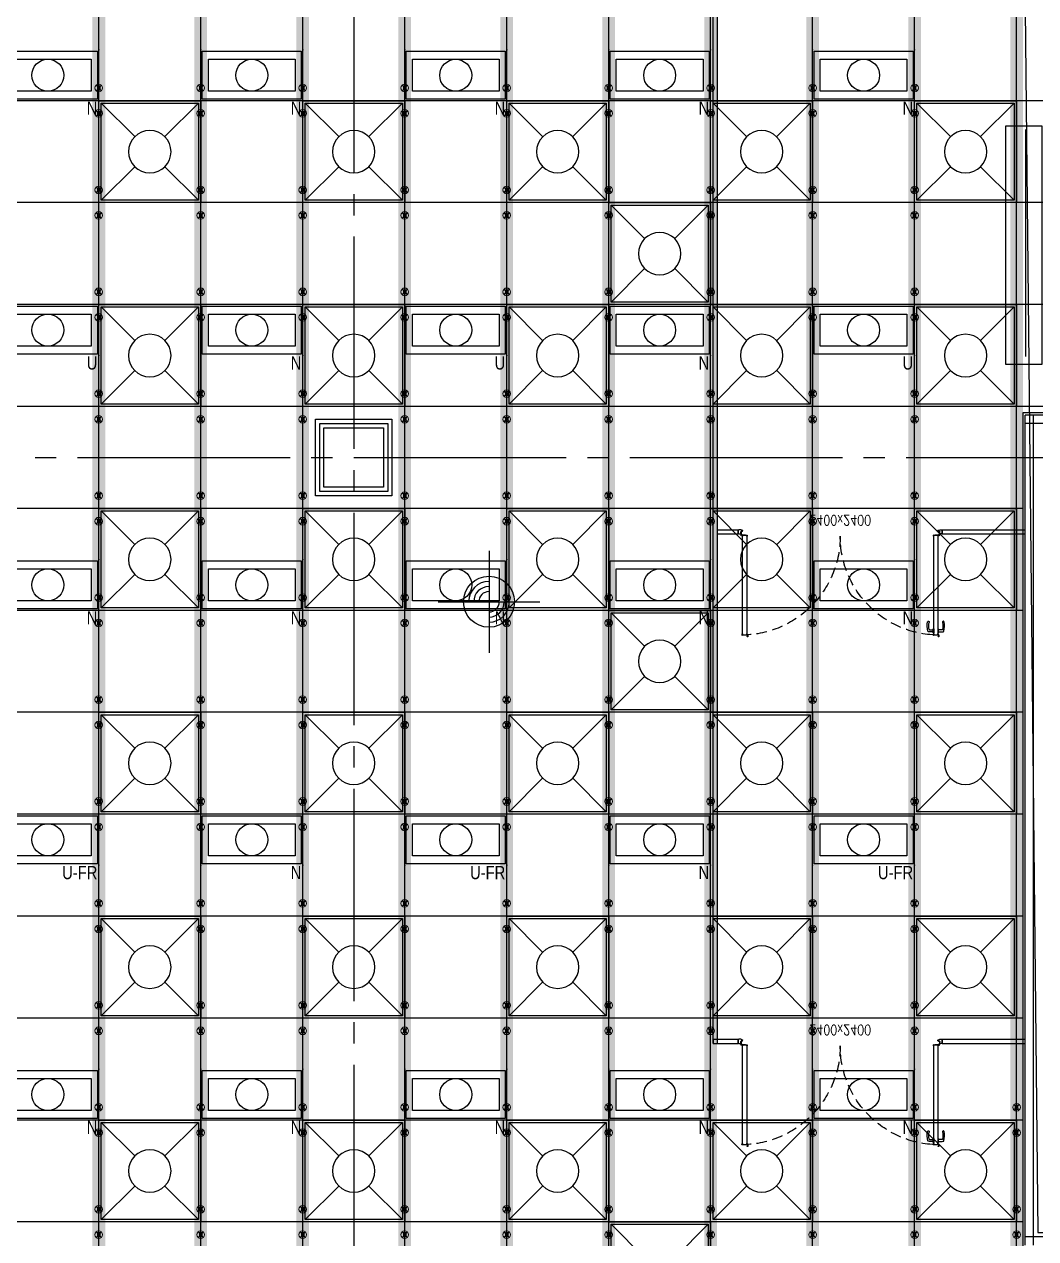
# Model space of a CAD drawing. Header units: millimetres. Extents: x -17313 to 27370, y -1010 to 13584.
# Drawn here: x 22292 to 23482, y 3580 to 5010 of the extents above; entities that cross this region are included whole.
import ezdxf
from ezdxf.enums import TextEntityAlignment as Align

# ---------------------------------------------------------------- set-up
doc = ezdxf.new("R2010")
doc.units = ezdxf.units.MM
doc.header["$LTSCALE"] = 100
doc.linetypes.add('188K-SM-03-F10-ARCH-PA-Y2257103$0$DASHED', pattern=[19.05, 12.7, -6.35])
doc.linetypes.add('X-S-FAB-L10$0$COL-CEN-LIN', pattern=[3.25, 2.5, -0.25, 0.25, -0.25])
for name, color, linetype in [('0-XREF', 7, 'Continuous'), ('188K-SM-03-F10-ARCH-CEIL-Y2257103$0$K-CEIL-4.2', 8, 'Continuous'), ('188K-SM-03-F10-ARCH-CEIL-Y2257103$0$K-CEIL-4.2-AREA', 8, 'Continuous'), ('188K-SM-03-F10-ARCH-CEIL-Y2257103$0$K-鋼構', 121, 'Continuous'), ('188K-SM-03-F10-ARCH-PA-Y2257103$0$K-Door', 53, 'Continuous'), ('188K-SM-03-F10-ARCH-PA-Y2257103$0$K-P1S-4.2-單抗', 53, 'Continuous'), ('188K-SM-03-F10-ARCH-PA-Y2257103$0$K-P2D-4.2-雙抗', 53, 'Continuous'), ('188K-SM-03-F10-ARCH-PA-Y2257103$0$K-岩棉 2hr 7.5-單抗', 53, 'Continuous'), ('188K-SM-06-F10-ELEC-LIGHT-Y2257103$0$E-LIGHT(W)-N', 8, 'Continuous'), ('188K-SM-06-F10-ELEC-LIGHT-Y2257103$0$E-LIGHT(W)-U FR', 8, 'Continuous'), ('188K-SM-06-F10-ELEC-LIGHT-Y2257103$0$E-LIGHT(W)-U XLPE', 8, 'Continuous'), ('188K-SM-06-F10-HVAC-FFU-Y2257103$0$AC-FFU-ULPA', 4, 'Continuous'), ('X-S-FAB-L10$0$0-DIM-INT', 8, 'Continuous'), ('X-S-FAB-L10$0$0-DIM-TXT', 8, 'Continuous'), ('X-S-FAB-L10$0$BLOCK', 8, 'Continuous'), ('X-S-FAB-L10$0$CCL', 8, 'X-S-FAB-L10$0$COL-CEN-LIN'), ('X-S-FAB-L10$0$COL-S', 8, 'Continuous')]:
    doc.layers.add(name, color=color, linetype=linetype)
doc.layers.add('188K-SM-03-F10-ARCH-CEIL-Y2257103$0$K-吊點-標準', color=8, linetype='Continuous', lineweight=9)
doc.layers.add('188K-SM-06-F10-ELEC-LIGHT-Y2257103$0$Defpoints-CAS', color=8, linetype='Continuous', plot=False)
doc.styles.add('188K-SM-03-F10-ARCH-PA-Y2257103$0$14P7-XFDP10$0$AA-TXT', font='simplex.shx', dxfattribs={"width": 0.8, "bigfont": 'chineset.shx'})
doc.styles.add('188K-SM-06-F10-ELEC-LIGHT-Y2257103$0$Standard', font='arial.ttf')
doc.styles.add('X-S-FAB-L10$0$CHINA', font='simplex.shx', dxfattribs={"width": 0.75, "bigfont": 'chineset.shx'})
doc.styles.add('X-S-FAB-L10$0$Standard', font='', dxfattribs={"width": 0.8})
doc.styles.add('X-S-FAB-L10$0$TG_NOTE_TEXT', font='simplex.shx', dxfattribs={"width": 0.75, "bigfont": 'chineset.shx'})
doc.styles.get('X-S-FAB-L10$0$Standard').set_extended_font_data('Microsoft JhengHei')

# ---------------------------------------------------------------- blocks, each defined once
blk = doc.blocks.new('188K-SM-06-F10-HVAC-FFU-Y2257103$0$H-FU-U-12x12')
for p, q in [((423, 777), (28, 1172)), ((777, 777), (1172, 1172)), ((28, 28), (423, 423)), ((1172, 28), (777, 423))]:
    blk.add_line(p, q)
blk.add_lwpolyline([(1172, 28), (1172, 1172), (28, 1172), (28, 28)], close=True)
blk.add_circle((600, 600), 250)
at = {"layer": 'DefPoints'}
blk.add_lwpolyline([(1200, 1200), (0, 1200), (0, 0), (1200, 0)], close=True, dxfattribs=at)
blk = doc.blocks.new('188K-SM-06-F10-HVAC-FFU-Y2257103')
at = {"layer": '188K-SM-06-F10-HVAC-FFU-Y2257103$0$AC-FFU-ULPA', "xscale": -0.09999999999999432, "yscale": 0.09999999999999432, "zscale": 0.09999999999999432}
for p in [(22500, 4800), (22740, 4800), (22980, 4800), (23220, 4800), (23460, 4800), (23100, 4680), (22500, 4560), (22740, 4560), (22980, 4560), (23220, 4560), (23460, 4560), (22500, 4320), (22740, 4320), (22980, 4320), (23220, 4320), (23460, 4320), (23100, 4200), (22500, 4080), (22740, 4080), (22980, 4080), (23220, 4080), (23460, 4080), (22500, 3840), (22740, 3840), (22980, 3840), (23220, 3840), (23460, 3840), (22500, 3600), (22740, 3600), (22980, 3600), (23220, 3600), (23460, 3600), (23100, 3480)]:
    blk.add_blockref('188K-SM-06-F10-HVAC-FFU-Y2257103$0$H-FU-U-12x12', p, dxfattribs=at)
blk = doc.blocks.new('X-S-FAB-L10$0$FAB2-L05')
at = {"layer": 'X-S-FAB-L10$0$CCL'}
for p, q in [((-3480, 11005), (-3480, 0)), ((-26880, 5220), (1210, 5220))]:
    blk.add_line(p, q, dxfattribs=at)
at = {"layer": 'X-S-FAB-L10$0$COL-S'}
blk.add_lwpolyline([(-3515, 5255), (-3445, 5255), (-3445, 5185), (-3515, 5185)], close=True, dxfattribs=at)
blk = doc.blocks.new('X-S-FAB-L10')
at = {"layer": 'DefPoints'}
blk.add_lwpolyline([(16745, -35), (15995, -35), (15995, 35), (15925, 35), (15925, -35), (15155, -35), (15155, 35), (15085, 35), (15085, -35), (15155, -35), (15155, -250), (13920, -250), (19914.055, 6000), (21180, 7320), (21180, 5520), (23465, 5520), (23485, 3587.5), (24315, 3587.5), (24315, 1870), (17075, 1870), (17075, 2060), (16745, 2060), (16745, -21.034)], close=True, dxfattribs=at)
at = {"layer": 'X-S-FAB-L10$0$0-DIM-INT'}
for p, q in [((22839.178, 4390.122), (22839.178, 4270.122)), ((22779.178, 4330.122), (22899.178, 4330.122))]:
    blk.add_line(p, q, dxfattribs=at)
blk.add_circle((22839.178, 4330.122), 30, dxfattribs=at)
for radius, start, end in [(24, 90, 180), (18, 90, 180), (12, 90, 180), (24, 270, 0), (18, 270, 0), (12, 270, 0)]:
    blk.add_arc((22839.178, 4330.122), radius, start, end, dxfattribs=at)
at = {"layer": 'X-S-FAB-L10$0$COL-S'}
for p, q in [((22645, 4535), (22715, 4535)), ((22645, 4465), (22645, 4535)), ((22715, 4535), (22715, 4465)), ((22715, 4465), (22645, 4465))]:
    blk.add_line(p, q, dxfattribs=at)
at = {"layer": 'X-S-FAB-L10$0$BLOCK'}
blk.add_blockref('X-S-FAB-L10$0$FAB2-L05', (26160, -720), dxfattribs=at)
at = {"style": 'X-S-FAB-L10$0$TG_NOTE_TEXT', "width": 0.5, "flags": 1}
for p in [(7463.301, 9020), (18268.251, 8649), (11197.77, 4800.167), (16485.801, 4800.167), (25420.27, 2635), (13360, 320.001, 0), (7463.301, -33.333)]:
    blk.add_attdef('WH', text='', height=20, dxfattribs=at).set_placement(p, align=Align.BOTTOM_LEFT)
at = {"width": 0.5}
for style, p in [('X-S-FAB-L10$0$TG_NOTE_TEXT', (7585, 9020)), ('X-S-FAB-L10$0$TG_NOTE_TEXT', (18389.95, 8649)), ('X-S-FAB-L10$0$TG_NOTE_TEXT', (11117.5, 4813.5)), ('X-S-FAB-L10$0$TG_NOTE_TEXT', (16607.5, 4813.5)), ('X-S-FAB-L10$0$TG_NOTE_TEXT', (25350, 2635)), ('X-S-FAB-L10$0$Standard', (13129.375, 325.001, 0)), ('X-S-FAB-L10$0$TG_NOTE_TEXT', (7585, -20))]:
    blk.add_attdef('DESC', text='', height=10, dxfattribs=dict(at, style=style)).set_placement(p, align=Align.BOTTOM_LEFT)
for tag, style, p in [('TYPE', 'X-S-FAB-L10$0$TG_NOTE_TEXT', (7619.286, 9020)), ('NO', 'X-S-FAB-L10$0$TG_NOTE_TEXT', (7650.095, 9020)), ('TYPE', 'X-S-FAB-L10$0$TG_NOTE_TEXT', (18424.236, 8649)), ('NO', 'X-S-FAB-L10$0$TG_NOTE_TEXT', (18455.045, 8649)), ('NO', 'X-S-FAB-L10$0$TG_NOTE_TEXT', (11088.595, 4813.5)), ('TYPE', 'X-S-FAB-L10$0$TG_NOTE_TEXT', (11151.786, 4813.5)), ('TYPE', 'X-S-FAB-L10$0$TG_NOTE_TEXT', (16641.786, 4813.5)), ('NO', 'X-S-FAB-L10$0$TG_NOTE_TEXT', (16672.595, 4813.5)), ('NO', 'X-S-FAB-L10$0$TG_NOTE_TEXT', (25313, 2635)), ('TYPE', 'X-S-FAB-L10$0$TG_NOTE_TEXT', (25350, 2635)), ('NO', 'X-S-FAB-L10$0$Standard', (13100, 320.001, 0)), ('TYPE', 'X-S-FAB-L10$0$Standard', (13129.375, 320.001, 0)), ('TYPE', 'X-S-FAB-L10$0$TG_NOTE_TEXT', (7619.286, -20)), ('NO', 'X-S-FAB-L10$0$TG_NOTE_TEXT', (7650.095, -20))]:
    blk.add_attdef(tag, text='', height=10, dxfattribs=dict(at, style=style)).set_placement(p, align=Align.BOTTOM_RIGHT)
at = {"style": 'X-S-FAB-L10$0$TG_NOTE_TEXT', "width": 0.5, "flags": 1}
for rotation, p in [(180, (43, 7480)), (180, (943, 7480)), (90, (24310, 3717.77)), (270, (17080, 1711.699))]:
    blk.add_attdef('WH', text='', height=20, rotation=rotation, dxfattribs=at).set_placement(p, align=Align.BOTTOM_LEFT)
at = {"width": 0.5}
for rotation, style, p in [(180, 'X-S-FAB-L10$0$Standard', (317.625, 7480)), (180, 'X-S-FAB-L10$0$Standard', (1217.625, 7480)), (90, 'X-S-FAB-L10$0$TG_NOTE_TEXT', (24310, 3647.5)), (270, 'X-S-FAB-L10$0$TG_NOTE_TEXT', (17080, 1605))]:
    blk.add_attdef('DESC', text='', height=10, rotation=rotation, dxfattribs=dict(at, style=style)).set_placement(p, align=Align.BOTTOM_LEFT)
for tag, rotation, style, p in [('TYPE', 180, 'X-S-FAB-L10$0$Standard', (317.625, 7480)), ('NO', 180, 'X-S-FAB-L10$0$Standard', (347, 7480)), ('TYPE', 180, 'X-S-FAB-L10$0$Standard', (1217.625, 7480)), ('NO', 180, 'X-S-FAB-L10$0$Standard', (1247, 7480)), ('TYPE', 90, 'X-S-FAB-L10$0$TG_NOTE_TEXT', (24310, 3647.5)), ('NO', 90, 'X-S-FAB-L10$0$TG_NOTE_TEXT', (24310, 3610.5)), ('TYPE', 270, 'X-S-FAB-L10$0$TG_NOTE_TEXT', (17080, 1605)), ('NO', 270, 'X-S-FAB-L10$0$TG_NOTE_TEXT', (17080, 1573))]:
    blk.add_attdef(tag, text='', height=10, rotation=rotation, dxfattribs=dict(at, style=style)).set_placement(p, align=Align.BOTTOM_RIGHT)
at = {"layer": 'X-S-FAB-L10$0$0-DIM-TXT', "style": 'X-S-FAB-L10$0$CHINA', "width": 0.75}
for p in [(667.414, 7855.1, -2689.4), (22627.353, 6728.814), (25644.722, 6728.814), (24778.787, 5569.051), (1118.252, 4980), (417.801, 4594.623), (23874.84, 4355), (22927.43, 4330.122), (23749.869, 3901.367), (417.801, 3765.236), (1118.252, 3730), (417.801, 3115.79), (536.882, 2227.832), (16908.994, 1782.652), (888.445, 880.466), (16977.43, 750), (18878.841, 750), (25641.221, 553.233), (21364.03, 526.894)]:
    blk.add_attdef('HIG', text='', height=80, dxfattribs=at).set_placement(p, align=Align.MIDDLE_LEFT)
blk = doc.blocks.new('188K-SM-03-F10-ARCH-CEIL-Y2257103$0$A$C2CA95053')
h = blk.add_hatch(color=256)
edge = h.paths.add_edge_path()
edge.add_arc((0, 0), 0.5, 0, 360)
for p, q in [((3.2, 3.2), (-3.2, -3.2)), ((3.2, -3.2), (-3.2, 3.2))]:
    blk.add_line(p, q)
blk.add_lwpolyline([(-1.6, 2.5), (-1.6, -2.5), (1.6, -2.5), (1.6, 2.5)], close=True)
for radius in [4.5, 0.5]:
    blk.add_circle((0, 0), radius)
blk = doc.blocks.new('188K-SM-03-F10-ARCH-CEIL-Y2257103$0$天花板吊點-附調整片 - 3_8_螺桿吊架 100 mm 高調整片-V1-1FL')
blk.add_blockref('188K-SM-03-F10-ARCH-CEIL-Y2257103$0$A$C2CA95053', (0, 0))
blk = doc.blocks.new('188K-SM-03-F10-ARCH-CEIL-Y2257103')
at = {"layer": '188K-SM-03-F10-ARCH-CEIL-Y2257103$0$K-CEIL-4.2'}
for p, q in [((22380, 2067.7), (22380, 5952.2)), ((22500, 2067.7), (22500, 5952.2)), ((22620, 2067.7), (22620, 5952.2)), ((22740, 2067.7), (22740, 5952.2)), ((22860, 2067.7), (22860, 5952.2)), ((22980, 2067.7), (22980, 5952.2)), ((23100, 2067.7), (23100, 5952.2)), ((23220, 2067.7), (23220, 5952.2)), ((23340, 2067.7), (23340, 5952.2)), ((23460, 2067.7), (23460, 5952.2)), ((23502.2, 4920), (1847.7, 4920)), ((23502.2, 4800), (16697.5, 4800)), ((23502.2, 4680), (16697.5, 4680)), ((23502.2, 4560), (16697.5, 4560)), ((23467.2, 4440), (1847.7, 4440)), ((23467.2, 4320), (1847.7, 4320)), ((23467.2, 4200), (1847.7, 4200)), ((23467.2, 4080), (1847.7, 4080)), ((23467.2, 3960), (1847.7, 3960)), ((23467.2, 3840), (1847.7, 3840)), ((23467.2, 3720), (1847.7, 3720)), ((23467.2, 3600), (1847.7, 3600))]:
    blk.add_line(p, q, dxfattribs=at)
at = {"layer": '188K-SM-03-F10-ARCH-CEIL-Y2257103$0$K-CEIL-4.2-AREA', "elevation": 0}
blk.add_lwpolyline([(19317.2, 8592.2), (19317.2, 7537.7), (19282.2, 7537.7), (19282.2, 7462.2), (19317.2, 7462.2), (19317.2, 7317.2), (21180, 7317.2), (21180, 5952.2), (24297.2, 5952.2), (24297.2, 5582.7), (23572.2, 5582.7), (23572.2, 5037.7), (23502.2, 5037.7), (23502.2, 4552.7), (23467.2, 4552.7), (23467.2, 3569.7), (24297.2, 3569.7), (24297.2, 2067.7), (16747.2, 2067.7), (16747.2, 312.7), (14882.2, 312.7)], dxfattribs=at)
at = {"layer": '188K-SM-03-F10-ARCH-CEIL-Y2257103$0$K-CEIL-4.2-AREA'}
blk.add_lwpolyline([(22645, 4535), (22715, 4535), (22715, 4465), (22645, 4465)], close=True, dxfattribs=at)
at = {"layer": '188K-SM-03-F10-ARCH-CEIL-Y2257103$0$K-鋼構', "const_width": 15, "elevation": 0}
for points in [[(22380, 5965), (22380, 1885)], [(22500, 5965), (22500, 1885)], [(22620, 5965), (22620, 1885)], [(22740, 5965), (22740, 1885)], [(22860, 5965), (22860, 1885)], [(22980, 5965), (22980, 1885)], [(23100, 5965), (23100, 1885)], [(23220, 5965), (23220, 1885)], [(23340, 5965), (23340, 1885)], [(23460, 5965), (23460, 1885)]]:
    blk.add_lwpolyline(points, dxfattribs=at)
at = {"layer": '188K-SM-03-F10-ARCH-CEIL-Y2257103$0$K-吊點-標準', "color": 170, "lineweight": 18, "rotation": 179.9999999999997}
for p in [(22380, 4935), (22500, 4935), (22620, 4935), (22740, 4935), (22860, 4935), (22980, 4935), (23100, 4935), (23220, 4935), (23340, 4935), (22380, 4905), (22500, 4905), (22620, 4905), (22740, 4905), (22860, 4905), (22980, 4905), (23100, 4905), (23220, 4905), (23340, 4905), (22380, 4815), (22500, 4815), (22620, 4815), (22740, 4815), (22860, 4815), (22980, 4815), (23100, 4815), (23220, 4815), (23340, 4815), (22380, 4785), (22500, 4785), (22620, 4785), (22740, 4785), (22860, 4785), (22980, 4785), (23100, 4785), (23220, 4785), (23340, 4785), (22380, 4695), (22500, 4695), (22620, 4695), (22740, 4695), (22860, 4695), (22980, 4695), (23100, 4695), (23220, 4695), (23340, 4695), (22380, 4665), (22500, 4665), (22620, 4665), (22740, 4665), (22860, 4665), (22980, 4665), (23100, 4665), (23220, 4665), (23340, 4665), (22380, 4575), (22500, 4575), (22620, 4575), (22740, 4575), (22860, 4575), (22980, 4575), (23100, 4575), (23220, 4575), (23340, 4575), (22380, 4545), (22500, 4545), (22620, 4545), (22740, 4545), (22860, 4545), (22980, 4545), (23100, 4545), (23220, 4545), (23340, 4545), (22380, 4455), (22500, 4455), (22620, 4455), (22740, 4455), (22860, 4455), (22980, 4455), (23100, 4455), (23220, 4455), (23340, 4455), (22380, 4425), (22500, 4425), (22620, 4425), (22740, 4425), (22860, 4425), (22980, 4425), (23100, 4425), (23220, 4425), (23340, 4425), (22380, 4335), (22500, 4335), (22620, 4335), (22740, 4335), (22860, 4335), (22980, 4335), (23100, 4335), (23220, 4335), (23340, 4335), (22380, 4305), (22500, 4305), (22620, 4305), (22740, 4305), (22860, 4305), (22980, 4305), (23100, 4305), (23220, 4305), (23340, 4305), (22380, 4215), (22500, 4215), (22620, 4215), (22740, 4215), (22860, 4215), (22980, 4215), (23100, 4215), (23220, 4215), (23340, 4215), (22380, 4185), (22500, 4185), (22620, 4185), (22740, 4185), (22860, 4185), (22980, 4185), (23100, 4185), (23220, 4185), (23340, 4185), (22380, 4095), (22500, 4095), (22620, 4095), (22740, 4095), (22860, 4095), (22980, 4095), (23100, 4095), (23220, 4095), (23340, 4095), (22380, 4065), (22500, 4065), (22620, 4065), (22740, 4065), (22860, 4065), (22980, 4065), (23100, 4065), (23220, 4065), (23340, 4065), (22380, 3975), (22500, 3975), (22620, 3975), (22740, 3975), (22860, 3975), (22980, 3975), (23100, 3975), (23220, 3975), (23340, 3975), (22380, 3945), (22500, 3945), (22620, 3945), (22740, 3945), (22860, 3945), (22980, 3945), (23100, 3945), (23220, 3945), (23340, 3945), (22380, 3855), (22500, 3855), (22620, 3855), (22740, 3855), (22860, 3855), (22980, 3855), (23100, 3855), (23220, 3855), (23340, 3855), (22380, 3825), (22500, 3825), (22620, 3825), (22740, 3825), (22860, 3825), (22980, 3825), (23100, 3825), (23220, 3825), (23340, 3825), (22380, 3735), (22500, 3735), (22620, 3735), (22740, 3735), (22860, 3735), (22980, 3735), (23100, 3735), (23220, 3735), (23340, 3735), (23460, 3735), (22380, 3705), (22500, 3705), (22620, 3705), (22740, 3705), (22860, 3705), (22980, 3705), (23100, 3705), (23220, 3705), (23340, 3705), (23460, 3705), (22380, 3615), (22500, 3615), (22620, 3615), (22740, 3615), (22860, 3615), (22980, 3615), (23100, 3615), (23220, 3615), (23340, 3615), (23460, 3615), (22380, 3585), (22500, 3585), (22620, 3585), (22740, 3585), (22860, 3585), (22980, 3585), (23100, 3585), (23220, 3585), (23340, 3585), (23460, 3585)]:
    blk.add_blockref('188K-SM-03-F10-ARCH-CEIL-Y2257103$0$天花板吊點-附調整片 - 3_8_螺桿吊架 100 mm 高調整片-V1-1FL', p, dxfattribs=at)
blk = doc.blocks.new('188K-SM-03-F10-ARCH-PA-Y2257103$0$雙開門-2400×2400')
for p, q in [((225.2, 117.7), (223.8, 117.6)), ((229.2, 117.7), (225.2, 117.7)), ((225.2, 115.5), (229.2, 115.5)), ((229.2, 119), (229.2, 114.1)), ((230, 119), (229.2, 119)), ((230, 114.1), (230, 119)), ((229.2, 114.1), (230, 114.1)), ((0, 2.5), (0, -2.5)), ((0, -1.9), (0, 1.9)), ((0.6, 2.5), (3, 2.5)), ((3, 2.5), (3, 0.2)), ((3, 0.2), (3, 0.2)), ((239.4, 2.5), (237, 2.5)), ((237, 2.5), (237, -0.2)), ((237, -0.2), (237, 0)), ((240, 2.5), (240, -2.5)), ((240, -1.9), (240, 1.9)), ((3, -2.5), (0.6, -2.5)), ((4.7, -1.9), (3, -2.5)), ((3.7, -0.6), (3.9, -0.6)), ((3.9, -0.6), (4, -0.6)), ((4.1, -0.7), (4, -0.7)), ((4, -0.7), (4, -1.5)), ((4, -1.5), (4.6, -1.5)), ((4.5, -0.2), (4.1, -0.2)), ((4.1, -0.7), (4.1, -0.7)), ((4.6, -0.7), (4.5, -0.7)), ((4.5, -0.7), (4.5, -0.7)), ((4.6, -0.6), (4.7, -0.6)), ((4.6, -1.5), (4.6, -0.7)), ((4.7, -0.6), (4.8, -0.6)), ((5, -0.8), (5, -1.5)), ((235, -0.8), (235, -1.5)), ((235.3, -0.6), (235.2, -0.6)), ((235.4, -0.6), (235.3, -0.6)), ((235.3, -1.9), (237, -2.5)), ((235.4, -1.5), (235.4, -0.7)), ((235.4, -0.7), (235.5, -0.7)), ((236, -1.5), (235.4, -1.5)), ((235.5, -0.2), (235.9, -0.2)), ((235.5, -0.7), (235.5, -0.7)), ((235.9, -0.7), (235.9, -0.7)), ((235.9, -0.7), (236, -0.7)), ((236.1, -0.6), (236, -0.6)), ((236, -0.7), (236, -1.5)), ((236.3, -0.6), (236.1, -0.6)), ((237, -2.5), (239.4, -2.5))]:
    blk.add_line(p, q)
for points in [[(10.9, 121.6), (10.9, 123.4), (10.9, 121.6), (4.3, 121.6), (4.3, 121.5), (4.7, 121.5), (4.7, 120.4, 0.414214), (4.8, 120.3), (5, 120.3), (5, 120.4), (4.9, 120.4), (4.9, 121.4), (5, 121.4), (5, 4.1), (4.9, 4.1), (4.9, 5.1), (5, 5.1), (5, 5.2), (4.8, 5.2, 0.414214), (4.7, 5.1), (4.7, 4, 0.414214), (4.8, 3.8), (10.2, 3.8, 0.414214), (10.3, 4), (10.3, 5.1, 0.414214), (10.2, 5.2), (10, 5.2), (10, 5.1), (10.1, 5.1), (10.1, 4.1), (10, 4.1), (10, 121.4), (10.1, 121.4), (10.1, 120.4), (10, 120.4), (10, 120.3), (10.2, 120.3, 0.414214), (10.3, 120.4), (10.3, 121.4), (11.1, 121.4, 0.414214), (11.1, 121.4), (11.1, 123.6, 0.414214), (11.1, 123.7), (10.3, 123.7), (10.3, 123.4), (10.9, 123.4)], [(235.9, 121.6), (235.9, 123.4), (235.9, 121.6), (229.3, 121.6), (229.3, 121.5), (229.7, 121.5), (229.7, 120.4, 0.414214), (229.8, 120.3), (230, 120.3), (230, 120.4), (229.9, 120.4), (229.9, 121.4), (230, 121.4), (230, 4.1), (229.9, 4.1), (229.9, 5.1), (230, 5.1), (230, 5.2), (229.8, 5.2, 0.414214), (229.7, 5.1), (229.7, 4, 0.414214), (229.8, 3.8), (235.2, 3.8, 0.414214), (235.3, 4), (235.3, 5.1, 0.414214), (235.2, 5.2), (235, 5.2), (235, 5.1), (235.1, 5.1), (235.1, 4.1), (235, 4.1), (235, 121.4), (235.1, 121.4), (235.1, 120.4), (235, 120.4), (235, 120.3), (235.2, 120.3, 0.414214), (235.3, 120.4), (235.3, 121.4), (236.1, 121.4, 0.414214), (236.1, 121.4), (236.1, 123.6, 0.414214), (236.1, 123.7), (235.3, 123.7), (235.3, 123.4), (235.9, 123.4)], [(235.8, 117.7), (239.8, 117.7), (241.2, 117.6, -0.327495), (242, 116.9, -0.089847), (242.2, 106.2, -1.144881), (240.3, 106.6, 0.137079), (240.3, 114.9, 0.349357), (239.8, 115.5), (235.8, 115.5)]]:
    blk.add_lwpolyline(points, format="xyb")
blk.add_lwpolyline([(235, 114.1), (235, 119), (235.8, 119), (235.8, 114.1)], close=True)
at = {"ltscale": 500}
for points in [[(3.3, 0.3), (3.3, 3.1), (3, 3.1), (3, 0.3)], [(8.5, 3.8), (4, 3.8), (4, 4.1), (8.5, 4.1)], [(231.5, 3.8), (236, 3.8), (236, 4.1), (231.5, 4.1)], [(236.7, -0.1), (236.7, 3.1), (237, 3.1), (237, -0.1)]]:
    blk.add_lwpolyline(points, close=True, dxfattribs=at)
at = {"linetype": '188K-SM-03-F10-ARCH-PA-Y2257103$0$DASHED', "ltscale": 0.01}
for centre, start, end in [((3.5, 5.1), 0, 85.9993), ((236.5, 5.1), 94.0007, 180)]:
    blk.add_arc(centre, 116.5, start, end, dxfattribs=at)
for centre, radius, start, end in [((0.6, 1.9), 0.598, 90, 180), ((3.9, 0.2), 0.855, 178.2453, 256.7344), ((236.3, 0), 0.659, 270, 360), ((239.4, 1.9), 0.598, 0, 90), ((0.6, -1.9), 0.598, 180, 270), ((4.3, -0.6), 0.427, 111.7868, 180), ((4, -0.7), 0.11, 360, 90), ((4.3, -0.6), 0.427, 0, 68.2132), ((4.6, -0.7), 0.11, 90, 180), ((4.5, -1.5), 0.5, 288.9704, 0), ((4.8, -0.8), 0.2, 0, 90), ((235.2, -0.8), 0.2, 90, 180), ((235.5, -1.5), 0.5, 180, 251.0296), ((235.7, -0.6), 0.427, 111.7868, 180), ((235.4, -0.7), 0.11, 360, 90), ((235.7, -0.6), 0.427, 0, 68.2132), ((236, -0.7), 0.11, 90, 180), ((239.4, -1.9), 0.598, 270, 360)]:
    blk.add_arc(centre, radius, start, end)
for centre, major_axis, start_param, end_param in [((252.5, 110.9), (-21.3, 21.3), 0.585307, 0.943734), ((223.9, 116.7), (0.624, 0.624), 0.866962, 2.13291), ((239.6, 110.8), (-10.9, 10.9), 0.51383, 1.058752), ((225.3, 114.9), (-0.417, 0.417), -0.669314, 0.675093), ((223.8, 106.3), (-0.707, 0.707), 0.872811, 4.284184)]:
    blk.add_ellipse(centre, major_axis=major_axis, ratio=1, start_param=start_param, end_param=end_param)
at = {"ltscale": 500, "extrusion": (0, 0, -1)}
blk.add_ellipse((3.5, 3.6), major_axis=(0.495, 0.495), ratio=1, start_param=3.926991, end_param=10.210176, dxfattribs=at)
at = {"ltscale": 500}
blk.add_ellipse((236.5, 3.6), major_axis=(-0.495, 0.495), ratio=1, start_param=3.926991, end_param=10.210176, dxfattribs=at)
at = {"color": 8, "style": '188K-SM-03-F10-ARCH-PA-Y2257103$0$14P7-XFDP10$0$AA-TXT', "width": 0.8}
blk.add_text('2400x2400', height=12, dxfattribs=at).set_placement((120, -13.5), align=Align.MIDDLE_CENTER)
blk = doc.blocks.new('188K-SM-03-F10-ARCH-PA-Y2257103$0$鐵捲門2.8X2.4')
blk.add_line((-3.9, -23.7), (-271.1, -23.7, 0))
blk.add_lwpolyline([(-280, -43.1), (0, -43.1), (0, 0), (-280, 0), (-280, -43.1)])
blk = doc.blocks.new('188K-SM-03-F10-ARCH-PA-Y2257103')
at = {"layer": '188K-SM-03-F10-ARCH-PA-Y2257103$0$K-P1S-4.2-單抗'}
for points in [[(22635, 4545), (22725, 4545), (22725, 4455), (22635, 4455)], [(22640, 4540), (22720, 4540), (22720, 4460), (22640, 4460)]]:
    blk.add_lwpolyline(points, close=True, dxfattribs=at)
at = {"layer": '188K-SM-03-F10-ARCH-PA-Y2257103$0$K-P2D-4.2-雙抗'}
for p, q in [((23103, 3810, 0), (23103, 5050, 0)), ((23108, 3810, 0), (23108, 5050, 0)), ((23108, 4415, 0), (23132.5, 4415, 0)), ((23108, 4410, 0), (23132.5, 4410, 0)), ((23372.5, 4415, 0), (23470, 4415, 0)), ((23372.5, 4410, 0), (23470, 4410, 0)), ((23103, 3815, 0), (23132.5, 3815, 0)), ((23103, 3815, 0), (23103, 3810, 0)), ((23103, 3810, 0), (23132.5, 3810, 0)), ((23372.5, 3815, 0), (23470, 3815, 0)), ((23372.5, 3810, 0), (23470, 3810, 0))]:
    blk.add_line(p, q, dxfattribs=at)
at = {"layer": '188K-SM-03-F10-ARCH-PA-Y2257103$0$K-岩棉 2hr 7.5-單抗'}
for p, q in [((23470, 3572.5, 0), (23470, 4550, 0)), ((23505, 4550, 0), (23470, 4550, 0)), ((23480, 3572.5, 0), (23480, 4550, 0)), ((23505, 4540, 0), (23470, 4540, 0)), ((24300, 3582.5, 0), (23470, 3582.5, 0))]:
    blk.add_line(p, q, dxfattribs=at)
at = {"layer": '188K-SM-03-F10-ARCH-PA-Y2257103$0$K-Door', "rotation": 90}
blk.add_blockref('188K-SM-03-F10-ARCH-PA-Y2257103$0$鐵捲門2.8X2.4', (23446.9, 4890, 0), dxfattribs=at)
at = {"layer": '188K-SM-03-F10-ARCH-PA-Y2257103$0$K-Door', "xscale": -1, "rotation": 180}
for p in [(23132.5, 4412.5, 0), (23132.5, 3812.5, 0)]:
    blk.add_blockref('188K-SM-03-F10-ARCH-PA-Y2257103$0$雙開門-2400×2400', p, dxfattribs=at)
blk = doc.blocks.new('*U312')
for points in [[(-58.3, -28.3), (-58.3, 28.3), (58.3, 28.3), (58.3, -28.3)], [(-51, -18.8), (-51, 18.8), (51, 18.8), (51, -18.8)]]:
    blk.add_lwpolyline(points, close=True)
blk.add_circle((0, 0), 18.8)
at = {"layer": '188K-SM-06-F10-ELEC-LIGHT-Y2257103$0$Defpoints-CAS'}
for p in [(-60, 30), (60, 30), (-60, -30), (60, -30)]:
    blk.add_point(p, dxfattribs=at)
at = {"style": '188K-SM-06-F10-ELEC-LIGHT-Y2257103$0$Standard', "width": 0.8}
blk.add_text('N', height=15.5, dxfattribs=at).set_placement((58.3, -38.7), align=Align.MIDDLE_RIGHT)
blk = doc.blocks.new('*U426')
at = {"layer": '188K-SM-06-F10-ELEC-LIGHT-Y2257103$0$E-LIGHT(W)-N'}
blk.add_blockref('*U312', (0, 8.3), dxfattribs=at)
blk = doc.blocks.new('*U425')
at = {"color": 0, "linetype": 'ByBlock', "lineweight": -2, "transparency": 16777216}
for p in [(7200, 0), (7440, 0), (7680, 0), (7920, 0), (8160, 0)]:
    blk.add_blockref('*U426', p, dxfattribs=at)
blk = doc.blocks.new('*U428')
at = {"layer": '188K-SM-06-F10-ELEC-LIGHT-Y2257103$0$E-LIGHT(W)-N'}
blk.add_blockref('*U312', (0, 8.3), dxfattribs=at)
blk = doc.blocks.new('*U427')
at = {"color": 0, "linetype": 'ByBlock', "lineweight": -2, "transparency": 16777216}
for p in [(7200, 0), (7440, 0), (7680, 0), (7920, 0), (8160, 0)]:
    blk.add_blockref('*U428', p, dxfattribs=at)
blk = doc.blocks.new('*U303')
for points in [[(-58.3, -28.3), (-58.3, 28.3), (58.3, 28.3), (58.3, -28.3)], [(-51, -18.8), (-51, 18.8), (51, 18.8), (51, -18.8)]]:
    blk.add_lwpolyline(points, close=True)
blk.add_circle((0, 0), 18.8)
at = {"layer": '188K-SM-06-F10-ELEC-LIGHT-Y2257103$0$Defpoints-CAS'}
for p in [(-60, 30), (60, 30), (-60, -30), (60, -30)]:
    blk.add_point(p, dxfattribs=at)
at = {"style": '188K-SM-06-F10-ELEC-LIGHT-Y2257103$0$Standard', "width": 0.8}
blk.add_text('U-FR', height=15.53, dxfattribs=at).set_placement((58.3, -38.7), align=Align.MIDDLE_RIGHT)
blk = doc.blocks.new('*U430')
at = {"layer": '188K-SM-06-F10-ELEC-LIGHT-Y2257103$0$E-LIGHT(W)-U FR'}
blk.add_blockref('*U303', (0, 8.3), dxfattribs=at)
blk = doc.blocks.new('*U429')
at = {"color": 0, "linetype": 'ByBlock', "lineweight": -2, "transparency": 16777216}
for p in [(7200, 0), (7680, 0), (8160, 0)]:
    blk.add_blockref('*U430', p, dxfattribs=at)
blk = doc.blocks.new('*U432')
at = {"layer": '188K-SM-06-F10-ELEC-LIGHT-Y2257103$0$E-LIGHT(W)-N'}
blk.add_blockref('*U312', (0, 8.3), dxfattribs=at)
blk = doc.blocks.new('*U431')
at = {"color": 0, "linetype": 'ByBlock', "lineweight": -2, "transparency": 16777216}
for p in [(7200, 0), (7680, 0)]:
    blk.add_blockref('*U432', p, dxfattribs=at)
blk = doc.blocks.new('*U434')
at = {"layer": '188K-SM-06-F10-ELEC-LIGHT-Y2257103$0$E-LIGHT(W)-N'}
blk.add_blockref('*U312', (0, 8.3), dxfattribs=at)
blk = doc.blocks.new('*U433')
at = {"color": 0, "linetype": 'ByBlock', "lineweight": -2, "transparency": 16777216}
for p in [(7200, 0), (7440, 0), (7680, 0), (7920, 0), (8160, 0)]:
    blk.add_blockref('*U434', p, dxfattribs=at)
blk = doc.blocks.new('*U311')
for points in [[(-58.3, -28.3), (-58.3, 28.3), (58.3, 28.3), (58.3, -28.3)], [(-51, -18.8), (-51, 18.8), (51, 18.8), (51, -18.8)]]:
    blk.add_lwpolyline(points, close=True)
blk.add_circle((0, 0), 18.8)
at = {"layer": '188K-SM-06-F10-ELEC-LIGHT-Y2257103$0$Defpoints-CAS'}
for p in [(-60, 30), (60, 30), (-60, -30), (60, -30)]:
    blk.add_point(p, dxfattribs=at)
at = {"style": '188K-SM-06-F10-ELEC-LIGHT-Y2257103$0$Standard', "width": 0.8}
blk.add_text('U', height=15.5, dxfattribs=at).set_placement((58.3, -38.7), align=Align.MIDDLE_RIGHT)
blk = doc.blocks.new('188K-SM-06-F10-ELEC-LIGHT-Y2257103')
for name, p in [('*U425', (15120, 4941.7)), ('*U427', (15120, 4341.7)), ('*U429', (15120, 4041.7)), ('*U431', (15360, 4041.7)), ('*U433', (15120, 3741.7))]:
    blk.add_blockref(name, p)
at = {"layer": '188K-SM-06-F10-ELEC-LIGHT-Y2257103$0$E-LIGHT(W)-N'}
for p in [(22560, 4650), (23040, 4650)]:
    blk.add_blockref('*U312', p, dxfattribs=at)
at = {"layer": '188K-SM-06-F10-ELEC-LIGHT-Y2257103$0$E-LIGHT(W)-U XLPE'}
for p in [(22320, 4650), (22800, 4650), (23280, 4650)]:
    blk.add_blockref('*U311', p, dxfattribs=at)

msp = doc.modelspace()

# ---------------------------------------------------------------- block references
at = {"layer": '0-XREF'}
for name in ['188K-SM-06-F10-HVAC-FFU-Y2257103', 'X-S-FAB-L10', '188K-SM-06-F10-ELEC-LIGHT-Y2257103', '188K-SM-03-F10-ARCH-PA-Y2257103', '188K-SM-03-F10-ARCH-CEIL-Y2257103']:
    msp.add_blockref(name, (0, 0), dxfattribs=at)

doc.saveas('drawing.dxf')
